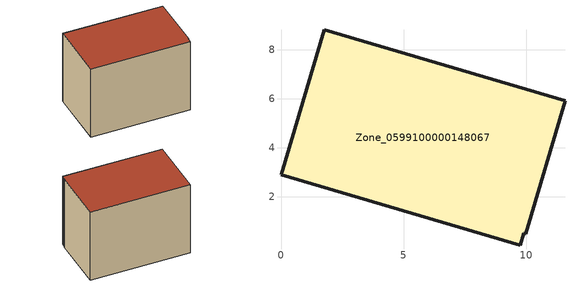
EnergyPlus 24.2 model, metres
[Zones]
Zone_0599100000148067
 floor ground (C_G): 9.98,0.49 9.91,0.5 9.77,0.02 0,2.89 1.76,8.81 11.59,5.92 z0.58
 wall outside (C_F): 11.59,5.92 1.76,8.81 0,2.89 9.77,0.02 9.91,0.5 9.98,0.49 11.59,5.92 z0.58:8.36
 roof outside (C_R): 9.91,0.5 9.98,0.49 11.59,5.92 1.76,8.81 0,2.89 9.77,0.02 z8.36
[BUILDING]
Pand.0599100000148067: North Axis=0; Terrain=City; Loads Convergence Tolerance Value=0.04; Temperature Convergence Tolerance Value=0.4; Solar Distribution=FullExterior; Maximum Number of Warmup Days=25; Minimum Number of Warmup Days=1
[Site:Location]
Rotterdam.The.Hague.AP_ZH_NLD Design_Conditions: Latitude=51.96; Longitude=4.45; Time Zone=1; Elevation=-4.5
[SITE:GROUNDTEMPERATURE:BUILDINGSURFACE]
18, 18, 18, 18, 18, 18, 18, 18, 18, 18, 18, 18
[MATERIAL] Thermal Absorptance=0.9; Solar Absorptance=0.7; Visible Absorptance=0.7
Name | Roughness | Thickness | Conductivity | Density | Specific Heat
G.TI.1965-1974 | MediumSmooth | 0.15 | 0.882353 | 540 | 1210
F.TI.1965-1974 | Rough | 0.3 | 0.697674 | 1920 | 840
R.TI.1965-1974 | MediumRough | 0.2 | 0.232558 | 1500 | 1000
[CONSTRUCTION]
C_G: G.TI.1965-1974
C_F: F.TI.1965-1974
C_R: R.TI.1965-1974
[ZONE]
Zone_0599100000148067: Type=1; Multiplier=1; Ceiling Height=Autocalculate; Volume=Autocalculate; Floor Area=autocalculate; Part of Total Floor Area=Yes
[ZONEINFILTRATION:DESIGNFLOWRATE]
Infil_Zone_0599100000148067: Zone or ZoneList or Space or SpaceList=Zone_0599100000148067; Schedule=AlwaysOn; Design Flow Rate Calculation Method=Flow/Area; Flow Rate per Floor Area=0.003; Constant Term Coefficient=1; Temperature Term Coefficient=0; Velocity Term Coefficient=0; Velocity Squared Term Coefficient=0
[HVACTEMPLATE:ZONE:IDEALLOADSAIRSYSTEM]
Zone_0599100000148067: Maximum Heating Supply Air Temperature=50; Minimum Cooling Supply Air Temperature=13; Maximum Heating Supply Air Humidity Ratio=0.0156; Minimum Cooling Supply Air Humidity Ratio=0.0077; Heating Limit=NoLimit; Cooling Limit=NoLimit; Dehumidification Control Type=ConstantSensibleHeatRatio; Cooling Sensible Heat Ratio=0.7; Dehumidification Setpoint=60; Humidification Control Type=None; Humidification Setpoint=30; Outdoor Air Method=None; Outdoor Air Flow Rate per Person=0.00944; Outdoor Air Flow Rate per Zone Floor Area=0; Outdoor Air Flow Rate per Zone=0; Demand Controlled Ventilation Type=None; Outdoor Air Economizer Type=NoEconomizer; Heat Recovery Type=None; Sensible Heat Recovery Effectiveness=0.7; Latent Heat Recovery Effectiveness=0.65
[ZONECONTROL:THERMOSTAT]
ThermostatControl_Zone_0599100000148067: Zone or ZoneList=Zone_0599100000148067; Control Type Schedule=DualSetpointControlType; Control 1=Thermostat_Zone_0599100000148067; Temperature Difference Between Cutout And Setpoint=0
[THERMOSTATSETPOINT:DUALSETPOINT]
Thermostat_Zone_0599100000148067: Heating Setpoint Temperature Schedule=HeatingSetpoint_Zone_0599100000148067; Cooling Setpoint Temperature Schedule=CoolingSetpoint_Zone_0599100000148067
[SCHEDULE:COMPACT]
HeatingSetpoint_Zone_0599100000148067: Through: 12/31, For: AllDays, Until: 24:00, 21
CoolingSetpoint_Zone_0599100000148067: Through: 12/31, For: AllDays, Until: 24:00, 24
DualSetpointControlType: Through: 12/31, For: AllDays, Until: 24:00, 4
AlwaysOn: Through: 12/31, For: AllDays, Until: 24:00, 1
